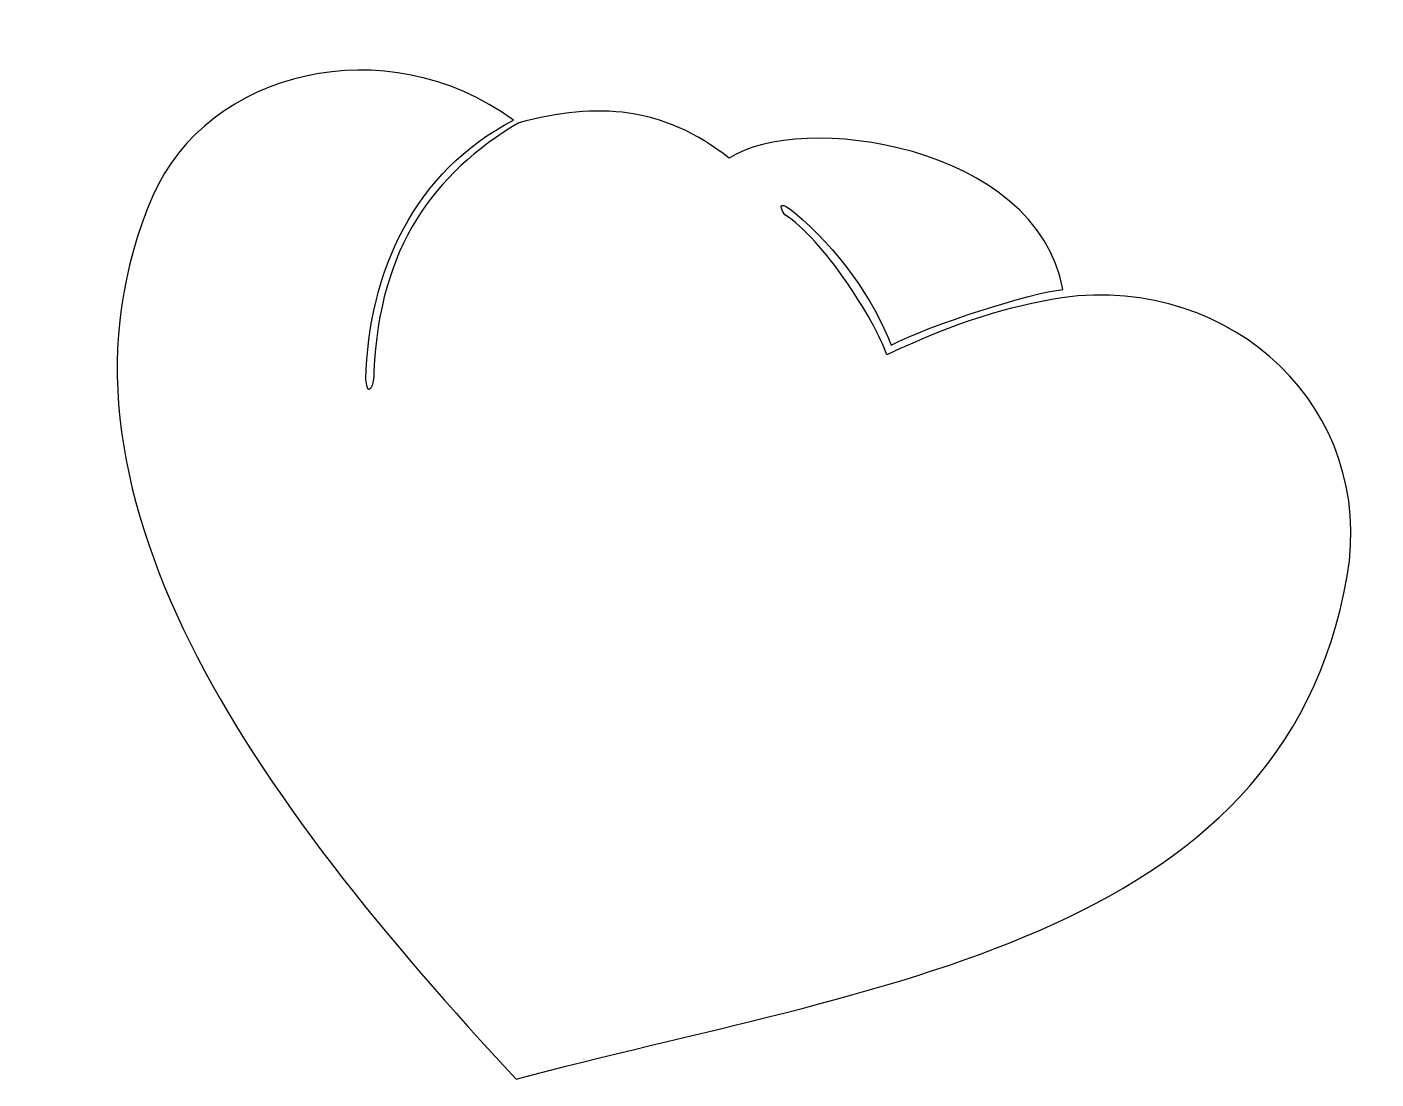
# Model space of a CAD drawing. Header units: centimetres. Extents: x -6.5 to 6.6, y -0.6 to 9.6.
import ezdxf

# ---------------------------------------------------------------- set-up
doc = ezdxf.new("R2010")
doc.units = ezdxf.units.CM
doc.header["$MEASUREMENT"] = 0
doc.layers.add('Layer 1', color=7, linetype='Continuous')

msp = doc.modelspace()

# ---------------------------------------------------------------- linework, layer by layer
at = {"layer": 'Layer 1', "color": 14}
msp.add_open_spline([(-1.7502, 8.71689), (-2.71211, 8.22032), (-3.15119, 7.24589), (-3.17895, 6.2056), (-3.17895, 6.2056), (-3.16026, 6.01145), (-3.09549, 6.15097), (-3.09957, 6.28498), (-3.09957, 6.28498), (-3.04738, 7.48667), (-2.52437, 8.1992), (-1.69728, 8.69269), (-1.69728, 8.69269), (-0.93267, 8.89458), (-0.3039, 8.85474), (0.34001, 8.34873), (0.34001, 8.34873), (1.0101, 8.80815), (3.31881, 8.48373), (3.56793, 7.07873), (3.56793, 7.07873), (3.27001, 7.04814), (2.28142, 6.73823), (1.90486, 6.53746), (1.90486, 6.53746), (1.74558, 6.97676), (1.37257, 7.4896), (0.97501, 7.81957), (0.97501, 7.81957), (0.84015, 7.93233), (0.80804, 7.90607), (0.87748, 7.80141), (0.87748, 7.80141), (1.24462, 7.57198), (1.74749, 6.78456), (1.86405, 6.44598), (1.86405, 6.44598), (2.56042, 6.77297), (3.03095, 6.90914), (3.55963, 6.99867), (3.55963, 6.99867), (5.22199, 7.22147), (6.59926, 5.91794), (6.3196, 4.30061), (6.3196, 4.30061), (5.70447, 0.74318), (1.67785, 0.3381), (-1.72373, -0.56772), (-1.72373, -0.56772), (-4.23091, 2.12592), (-6.45802, 5.15602), (-5.24269, 7.97832), (-5.24269, 7.97832), (-4.71606, 9.20129), (-2.97395, 9.62038), (-1.75019, 8.7169), (-1.75019, 8.7169), (-1.75019, 8.7169), (-1.7502, 8.71689), (-1.7502, 8.71689)], degree=3, knots=[0, 0, 0, 0, 0.0625, 0.0625, 0.0625, 0.0625, 0.125, 0.125, 0.125, 0.125, 0.1875, 0.1875, 0.1875, 0.1875, 0.25, 0.25, 0.25, 0.25, 0.3125, 0.3125, 0.3125, 0.3125, 0.375, 0.375, 0.375, 0.375, 0.4375, 0.4375, 0.4375, 0.4375, 0.5, 0.5, 0.5, 0.5, 0.5625, 0.5625, 0.5625, 0.5625, 0.625, 0.625, 0.625, 0.625, 0.6875, 0.6875, 0.6875, 0.6875, 0.75, 0.75, 0.75, 0.75, 0.8125, 0.8125, 0.8125, 0.8125, 0.875, 0.875, 0.875, 0.875, 1, 1, 1, 1], dxfattribs=at)

doc.saveas('drawing.dxf')
